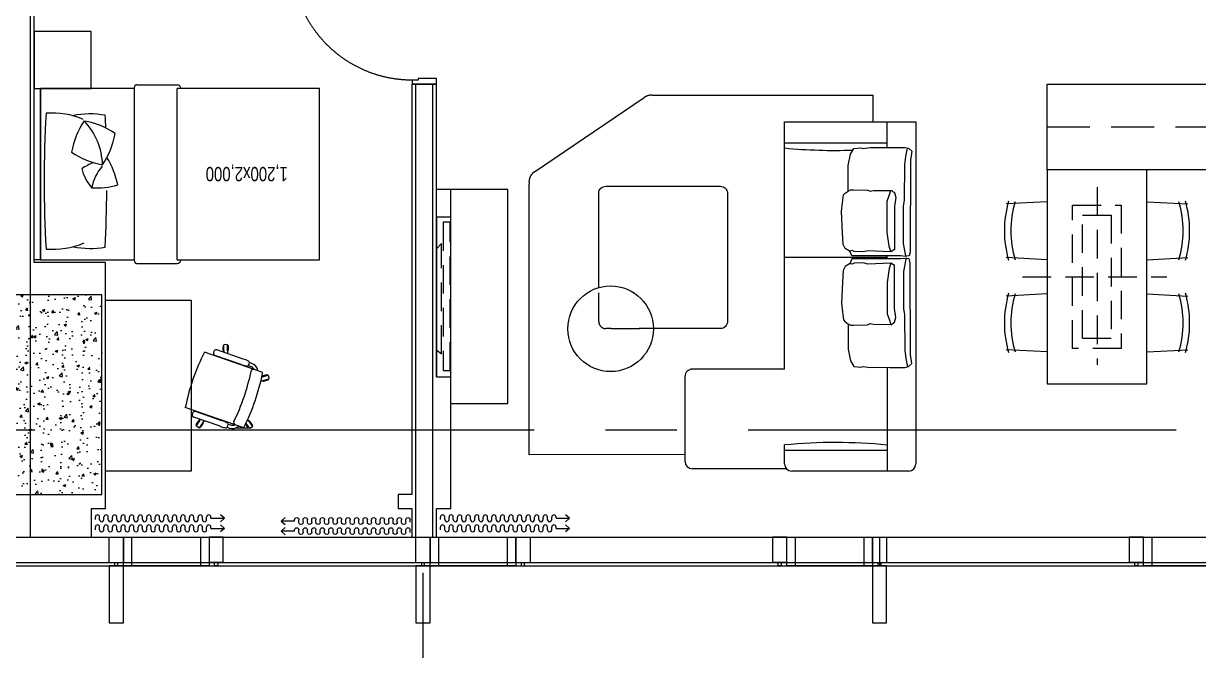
# Model space of a CAD drawing. Header units: millimetres. Extents: x 10000 to 302800, y 6800 to 229018.
# Drawn here: x 230628 to 238864, y 17534 to 21928 of the extents above; entities that cross this region are included whole.
import ezdxf
from ezdxf.enums import TextEntityAlignment as Align

# ---------------------------------------------------------------- set-up
doc = ezdxf.new("R2010")
doc.units = ezdxf.units.MM
doc.header["$LTSCALE"] = 400
doc.header["$MEASUREMENT"] = 0
for name, pattern in [('X-GRID_5~ROOF$0$CENTER2', [1.125, 0.75, -0.125, 0.125, -0.125]), ('X-ROOM TYPE-SR-2bay corner$0$4402_Xref_Grd Flr Pln$0$HIDDEN', [0.375, 0.25, -0.125]), ('X-ROOM TYPE-SR-2bay corner$0$CONTINOUS', [0]), ('X-ROOM TYPE-SR-2bay corner$0$DASHDOT', [1, 0.5, -0.25, 0, -0.25]), ('X-ROOM TYPE-SR-2bay corner$0$HIDDEN', [0.375, 0.25, -0.125]), ('X-ROOM TYPE-SR-2bay corner$0$X-ROOM TYPE-SR-1.3+1.7Bay$0$X-ROOM TYPE-SR-1.3+1.7Bay$0$HIDDEN2', [4.7625, 3.175, -1.5875]), ('X-ROOM TYPE-SR-2bay corner$0$X-ROOM TYPE-SR-2bay_1$0$PHANTOM2', [1.25, 0.625, -0.125, 0.125, -0.125, 0.125, -0.125])]:
    doc.linetypes.add(name, pattern=pattern)
doc.layers.get('0').update_dxf_attribs({"linetype": 'CONTINUOUS'})
for name, color, linetype in [('A-TXT1', 3, 'CONTINUOUS'), ('X-COL-9F$0$A-COL', 2, 'CONTINUOUS'), ('X-COL-9F$0$A-HAT', 252, 'CONTINUOUS'), ('X-EXT_9F$0$A-ELES', 252, 'CONTINUOUS'), ('X-EXT_9F$0$A-WIN', 6, 'CONTINUOUS'), ('X-frame Hotel 9~19F$0$A-251', 251, 'CONTINUOUS'), ('X-frame Hotel 9~19F$0$A-WINF', 4, 'CONTINUOUS'), ('X-GRID_5~ROOF$0$A-CEN1', 1, 'X-GRID_5~ROOF$0$CENTER2'), ('X-ROOM TYPE-SR-2bay corner$0$.WA_Built-in_Lower', 252, 'CONTINUOUS'), ('X-ROOM TYPE-SR-2bay corner$0$.WA_Curtain', 252, 'CONTINUOUS'), ('X-ROOM TYPE-SR-2bay corner$0$.WA_Door Swing', 252, 'CONTINUOUS'), ('X-ROOM TYPE-SR-2bay corner$0$.WA_FP_Furn', 252, 'X-ROOM TYPE-SR-2bay corner$0$CONTINOUS'), ('X-ROOM TYPE-SR-2bay corner$0$.WA_Furn', 252, 'CONTINUOUS'), ('X-ROOM TYPE-SR-2bay corner$0$.WA_Furn hidden', 252, 'CONTINUOUS'), ('X-ROOM TYPE-SR-2bay corner$0$.WA_Light', 252, 'CONTINUOUS'), ('X-ROOM TYPE-SR-2bay corner$0$.WA_Wall-Fin', 252, 'CONTINUOUS'), ('X-ROOM TYPE-SR-2bay corner$0$.WA_Wall-Finish', 252, 'CONTINUOUS'), ('X-ROOM TYPE-SR-2bay corner$0$A-WALD', 7, 'CONTINUOUS'), ('X-ROOM TYPE-SR-2bay corner$0$X-ROOM TYPE-SR-2bay_1$0$__Door-bomba', 252, 'CONTINUOUS')]:
    doc.layers.add(name, color=color, linetype=linetype)
doc.styles.add('X-ROOM TYPE-SR-2bay corner$0$Hrtext', font='', dxfattribs={"width": 0.8})
doc.styles.get('X-ROOM TYPE-SR-2bay corner$0$Hrtext').set_extended_font_data('Dotum')

# ---------------------------------------------------------------- blocks, each defined once
blk = doc.blocks.new('X-COL-9F$0$1200X1400_9~20F_C4')
at = {"layer": 'X-COL-9F$0$A-HAT'}
h = blk.add_hatch(dxfattribs=at)
h.set_pattern_fill('AR-CONC', color=256)
h.set_pattern_definition([(50, (-184198.82, -37021.2), (182.18467, -15.93909), [19.05, -209.55]), (355, (-184198.82, -37021.2), (-35.24283, 191.05664), [15.24, -167.64]), (100.451, (-184183.63, -37022.53), (146.9425, 175.11669), [16.19, -178.09]), (46.1842, (-184198.82, -36970.4), (271.07904, -42.04233), [28.575, -314.325]), (96.6356, (-184176.23, -36973.9), (237.40423, 247.42556), [24.285, -267.135]), (351.184, (-184198.82, -36970.4), (237.4046, 247.4251), [22.86, -251.46]), (21, (-184173.42, -36983.1), (151.61488, -102.26552), [19.05, -209.55]), (326, (-184173.42, -36983.1), (61.80203, 184.18797), [15.24, -167.64]), (71.4514, (-184160.78, -36991.63), (213.41649, 81.92286), [16.19, -178.09]), (37.5, (-184198.817, -37021.206), (3.088603, 84.555039), [0, -165.608, 0, -170.18, 0, -168.275]), (7.5, (-184198.82, -37021.21), (66.819663, 100.180575), [0, -97.028, 0, -161.798, 0, -64.135]), (327.5, (-184255.46, -37021.206), (135.590595, -5.728744), [0, -63.5, 0, -198.12, 0, -262.89]), (317.5, (-184280.86, -37021.21), (148.12918, 25.42649), [0, -82.55, 0, -131.572, 0, -186.69])])
h.paths.add_polyline_path([(600, 1400), (-600, 1400), (-600, 0), (600, 0)])
at = {"layer": 'X-COL-9F$0$A-COL'}
blk.add_lwpolyline([(-600, 0), (600, 0), (600, 1400), (-600, 1400)], close=True, dxfattribs=at)
blk = doc.blocks.new('X-COL-9F')
at = {"layer": 'X-COL-9F$0$A-COL'}
blk.add_blockref('X-COL-9F$0$1200X1400_9~20F_C4', (225798.8, 37021.2), dxfattribs=at)
blk = doc.blocks.new('X-frame Hotel 9~19F$0$frame_hotel(24Tglass)')
at = {"layer": 'X-frame Hotel 9~19F$0$A-WINF'}
for p, q in [((-50, 250), (50, 250)), ((-50, 74), (-50, 250)), ((50, 250), (50, 74)), ((-50, 74), (50, 74)), ((-11.5, 74), (-11.5, 50)), ((-11.5, 50), (11.5, 50)), ((11.5, 50), (11.5, 74))]:
    blk.add_line(p, q, dxfattribs=at)
blk = doc.blocks.new('X-frame Hotel 9~19F$0$operable window')
for p, q in [((600, 200), (0, 200)), ((0, 200), (0, 0)), ((60, 200), (60, 0)), ((540, 0), (540, 200)), ((600, 0), (600, 200)), ((0, 0), (600, 0))]:
    blk.add_line(p, q)
blk = doc.blocks.new('X-frame Hotel 9~19F')
at = {"layer": 'X-frame Hotel 9~19F$0$A-251'}
for p, q in [((231848.8, 36721.2), (231848.8, 36521.2)), ((228648.8, 36471.2), (228648.8, 34724.5))]:
    blk.add_line(p, q, dxfattribs=at)
at = {"layer": 'X-frame Hotel 9~19F$0$A-WINF'}
for points in [[(226548.8, 36521.2), (226448.8, 36521.2), (226448.8, 36121.2), (226548.8, 36121.2)], [(228698.8, 36521.2), (228598.8, 36521.2), (228598.8, 36121.2), (228698.8, 36121.2)]]:
    blk.add_lwpolyline(points, close=True, dxfattribs=at)
at = {"layer": 'X-frame Hotel 9~19F$0$A-WINF', "color": 31, "true_color": 0xfecc66}
blk.add_lwpolyline([(231898.8, 36521.2), (231798.8, 36521.2), (231798.8, 36121.2), (231898.8, 36121.2)], close=True, dxfattribs=at)
for p in [(226498.8, 36471.2), (228648.8, 36471.2), (229348.9, 36471.2), (231848.8, 36471.2)]:
    blk.add_blockref('X-frame Hotel 9~19F$0$frame_hotel(24Tglass)', p)
at = {"xscale": -1}
for p in [(227198.9, 36471.2), (231148.8, 36471.2), (233648.8, 36471.2)]:
    blk.add_blockref('X-frame Hotel 9~19F$0$frame_hotel(24Tglass)', p, dxfattribs=at)
at = {"layer": 'X-frame Hotel 9~19F$0$A-WINF', "xscale": -1, "rotation": 180}
for p in [(226548.9, 36721.2), (228698.9, 36721.2), (231198.8, 36721.2), (233698.8, 36721.2)]:
    blk.add_blockref('X-frame Hotel 9~19F$0$operable window', p, dxfattribs=at)
blk = doc.blocks.new('X-EXT_9F')
at = {"layer": 'X-EXT_9F$0$A-ELES', "ltscale": 10}
blk.add_lwpolyline([(175648.8, 36721.2), (234348.8, 36721.2, 0.414214), (236148.8, 38521.2), (236148.8, 66021.2, 0.414214), (234348.8, 67821.2), (175648.8, 67821.2, 0.414214), (173848.8, 66021.2), (173848.8, 38521.2, 0.414214)], format="xyb", close=True, dxfattribs=at)
at = {"layer": 'X-EXT_9F$0$A-WIN', "ltscale": 10}
for points in [[(175648.8, 36521.2), (234348.8, 36521.2, 0.414214), (236348.8, 38521.2), (236348.8, 66021.2, 0.414214), (234348.8, 68021.2), (175648.8, 68021.2, 0.414214), (173648.8, 66021.2), (173648.8, 38521.2, 0.414214)], [(175648.8, 36545.2), (234348.8, 36545.2, 0.414214), (236324.8, 38521.2), (236324.8, 66021.2, 0.414214), (234348.8, 67997.2), (175648.8, 67997.2, 0.414214), (173672.8, 66021.2), (173672.8, 38521.2, 0.414214)]]:
    blk.add_lwpolyline(points, format="xyb", close=True, dxfattribs=at)
blk.add_blockref('X-frame Hotel 9~19F', (0, 0))
blk = doc.blocks.new('X-GRID_5~ROOF')
at = {"layer": 'X-GRID_5~ROOF$0$A-CEN1', "ltscale": 10}
blk.add_lwpolyline([(251927.3, 37471.2), (158516.9, 37471.2)], dxfattribs=at)
blk = doc.blocks.new('X-ROOM TYPE-SR-2bay corner$0$窗帘')
for p, q in [((530.1, 61.9), (501.5, 86.5)), ((-375, 52.9), (-375, 70.9)), ((-375, -18), (-375, 0)), ((-345, 52.9), (-345, 70.9)), ((-345, -18), (-345, 0)), ((-315, 52.9), (-315, 70.9)), ((-315, -18), (-315, 0)), ((-285, 52.9), (-285, 70.9)), ((-285, -18), (-285, 0)), ((-255, 52.9), (-255, 70.9)), ((-255, -18), (-255, 0)), ((-225, 52.9), (-225, 70.9)), ((-225, -18), (-225, 0)), ((-195, 52.9), (-195, 70.9)), ((-195, -18), (-195, 0)), ((-165, 52.9), (-165, 70.9)), ((-165, -18), (-165, 0)), ((-135, 52.9), (-135, 70.9)), ((-135, -18), (-135, 0)), ((-105, 52.9), (-105, 70.9)), ((-105, -18), (-105, 0)), ((-75, 52.9), (-75, 70.9)), ((-75, -18), (-75, 0)), ((-45, 52.9), (-45, 70.9)), ((-45, -18), (-45, 0)), ((-15, 52.9), (-15, 70.9)), ((-15, -18), (-15, 0)), ((15, 52.9), (15, 70.9)), ((15, -18), (15, 0)), ((45, 52.9), (45, 70.9)), ((45, -18), (45, 0)), ((75, 52.9), (75, 70.9)), ((75, -18), (75, 0)), ((105, 52.9), (105, 70.9)), ((105, -18), (105, 0)), ((135, 52.9), (135, 70.9)), ((135, -18), (135, 0)), ((165, 52.9), (165, 70.9)), ((165, -18), (165, 0)), ((195, 52.9), (195, 70.9)), ((195, -18), (195, 0)), ((225, 52.9), (225, 70.9)), ((225, -18), (225, 0)), ((255, 52.9), (255, 70.9)), ((255, -18), (255, 0)), ((285, 52.9), (285, 70.9)), ((285, -18), (285, 0)), ((315, 52.9), (315, 70.9)), ((315, -18), (315, 0)), ((345, 52.9), (345, 70.9)), ((345, -18), (345, 0)), ((375, 52.9), (375, 70.9)), ((375, -18), (375, 0)), ((405, 52.9), (405, 70.9)), ((405, -18), (405, 0)), ((435, 61.9), (435, 70.9)), ((435, 61.9), (530.1, 61.9)), ((435, -9), (435, 0)), ((530.1, 61.9), (501.5, 37.2)), ((530.1, -9), (501.5, 15.7)), ((435, -9), (530.1, -9)), ((530.1, -9), (501.5, -33.7))]:
    blk.add_line(p, q)
for centre, start, end in [((-360, 70.9), 0, 180), ((-300, 70.9), 0, 180), ((-240, 70.9), 0, 180), ((-180, 70.9), 0, 180), ((-120, 70.9), 0, 180), ((-60, 70.9), 0, 180), ((0, 70.9), 0, 180), ((60, 70.9), 0, 180), ((120, 70.9), 0, 180), ((180, 70.9), 0, 180), ((240, 70.9), 0, 180), ((300, 70.9), 0, 180), ((360, 70.9), 0, 180), ((420, 70.9), 0, 180), ((-360, 0), 0, 180), ((-330, 52.9), 180, 0), ((-300, 0), 0, 180), ((-270, 52.9), 180, 0), ((-240, 0), 0, 180), ((-210, 52.9), 180, 0), ((-180, 0), 0, 180), ((-150, 52.9), 180, 0), ((-120, 0), 0, 180), ((-90, 52.9), 180, 0), ((-60, 0), 0, 180), ((-30, 52.9), 180, 0), ((0, 0), 0, 180), ((30, 52.9), 180, 0), ((60, 0), 0, 180), ((90, 52.9), 180, 0), ((120, 0), 0, 180), ((150, 52.9), 180, 0), ((180, 0), 0, 180), ((210, 52.9), 180, 0), ((240, 0), 0, 180), ((270, 52.9), 180, 0), ((300, 0), 0, 180), ((330, 52.9), 180, 0), ((360, 0), 0, 180), ((390, 52.9), 180, 0), ((420, 0), 0, 180), ((-330, -18), 180, 0), ((-270, -18), 180, 0), ((-210, -18), 180, 0), ((-150, -18), 180, 0), ((-90, -18), 180, 0), ((-30, -18), 180, 0), ((30, -18), 180, 0), ((90, -18), 180, 0), ((150, -18), 180, 0), ((210, -18), 180, 0), ((270, -18), 180, 0), ((330, -18), 180, 0), ((390, -18), 180, 0)]:
    blk.add_arc(centre, 15, start, end)
blk = doc.blocks.new('X-ROOM TYPE-SR-2bay corner$0$A$C77B47CFB')
at = {"layer": 'X-ROOM TYPE-SR-2bay corner$0$.WA_Furn'}
for p, q in [((50, 0, 0), (50, 920, 0)), ((50, 920, 0), (2447.1, 920, 0)), ((2497.1, 870, 0), (2497.1, 50, 0)), ((230, 720, 0), (50, 720, 0)), ((1010.5, 720, 0), (989.5, 720, 0)), ((1000, 720, 0), (1000, 0, 0)), ((1770, 720, 0), (2497.1, 720, 0)), ((2480.5, 12.7, 0), (2480.5, -647.7, 0)), ((1782.9, 0, 0), (50, 0, 0)), ((1782.9, 0, 0), (1782.9, -647.7, 0)), ((2447.1, 0, 0), (2313.8, 0, 0)), ((2430.5, -697.7, 0), (1832.9, -697.7, 0))]:
    blk.add_line(p, q, dxfattribs=at)
at = {"layer": 'X-ROOM TYPE-SR-2bay corner$0$.WA_Furn', "elevation": 0}
for points in [[(534.3, 446.9), (356.5, 446.9), (276.1, 462), (236.4, 485.6), (231.6, 534.8), (236.4, 549.9), (229.8, 600), (230.7, 666.2), (229.8, 738), (229.8, 792.9), (229.8, 842), (235.4, 869.4), (235.4, 869.4), (256.2, 891.2), (319.6, 882.7), (578.8, 882.7), (698.1, 880.8), (785.1, 880.8), (893.9, 880.8), (931.8, 880.8), (963, 880.8), (989.5, 872.3), (991.3, 857.9), (993.3, 848.6), (989.5, 813.7), (989.5, 470.7), (955.1, 457)], [(988.1, 850.3), (901.5, 833.5), (718.9, 834.5), (641.3, 834.5), (598.7, 841.1), (349.9, 843.9), (292.2, 850.5), (234, 862.6)], [(1465.7, 446.9), (1643.5, 446.9), (1723.9, 462), (1763.6, 485.6), (1768.4, 534.8), (1763.6, 549.9), (1770.3, 600), (1769.3, 666.2), (1770.3, 738), (1770.3, 792.9), (1770.3, 842), (1764.6, 869.4), (1764.6, 869.4), (1743.8, 891.2), (1680.4, 882.7), (1421.2, 882.7), (1301.9, 880.8), (1214.9, 880.8), (1106.1, 880.8), (1068.2, 880.8), (1037, 880.8), (1010.5, 872.3), (1008.7, 857.9), (1006.7, 848.6), (1010.5, 813.7), (1010.5, 470.7), (1044.9, 457)], [(1011.9, 850.3), (1098.5, 833.5), (1281.1, 834.5), (1358.7, 834.5), (1401.3, 841.1), (1650.1, 843.9), (1707.8, 850.5), (1766, 862.6)], [(960.3, 745.5), (922, 732), (825, 720), (605.6, 720), (566.5, 734.2), (530.5, 745.8), (530.4, 752.8)], [(1039.7, 745.5), (1078, 732), (1175, 720), (1394.4, 720), (1433.5, 734.2), (1469.5, 745.8), (1469.6, 752.8)], [(197.1, 0), (197.1, 720)], [(2350.1, 0), (2350.1, 720)]]:
    blk.add_lwpolyline(points, dxfattribs=at)
for points in [[(960.3, 745.5), (953.8, 582.7), (953.8, 582.7), (961.2, 554.2), (959.3, 488), (952, 474.2), (955.7, 454), (937.2, 424.6), (908.7, 411.7), (826.8, 407.1), (678.6, 398.8), (617.9, 405.2), (562.6, 413.5), (548.8, 425.5), (535, 445.7), (525.8, 461.3), (525.8, 482.5), (527.7, 580.9), (536.9, 599.3), (532.3, 622.3), (530.4, 752.8), (539.4, 761.1), (545.9, 770.2), (579.2, 780.4), (640.9, 771.2), (709, 771.2), (793.7, 771.2), (849.8, 771.2), (943.7, 771.2), (943.7, 771.2)], [(1039.7, 745.5), (1046.2, 582.7), (1046.2, 582.7), (1038.8, 554.2), (1040.7, 488), (1048, 474.2), (1044.3, 454), (1062.8, 424.6), (1091.3, 411.7), (1173.2, 407.1), (1321.4, 398.8), (1382.1, 405.2), (1437.4, 413.5), (1451.2, 425.5), (1465, 445.7), (1474.2, 461.3), (1474.2, 482.5), (1472.3, 580.9), (1463.1, 599.3), (1467.7, 622.3), (1469.6, 752.8), (1460.6, 761.1), (1454.1, 770.2), (1420.8, 780.4), (1359.1, 771.2), (1291, 771.2), (1206.3, 771.2), (1150.2, 771.2), (1056.3, 771.2), (1056.3, 771.2)]]:
    blk.add_lwpolyline(points, close=True, dxfattribs=at)
at = {"layer": 'X-ROOM TYPE-SR-2bay corner$0$.WA_Furn'}
for centre, radius, start, end in [((2447.1, 870, 0), 50, 0, 90), ((6032, 354.6, 0), 3735.1, 174.38629, 185.44829), ((-3484.9, 354.6, 0), 3735.1, 354.55171, 1.9026), ((2447.1, 50, 0), 50, 270, 0), ((1832.9, -647.7, 0), 50, 180, 270), ((2430.5, -647.7, 0), 50, 270, 0)]:
    blk.add_arc(centre, radius, start, end, dxfattribs=at)
blk = doc.blocks.new('X-ROOM TYPE-SR-2bay corner$0$DOOR-900')
at = {"linetype": 'X-ROOM TYPE-SR-2bay corner$0$X-ROOM TYPE-SR-2bay_1$0$PHANTOM2', "ltscale": 200}
blk.add_arc((-28, -85), 844, 180, 270, dxfattribs=at)
at = {"layer": 'X-ROOM TYPE-SR-2bay corner$0$X-ROOM TYPE-SR-2bay_1$0$__Door-bomba'}
for points in [[(-900, 85), (-860, 85), (-860, -45), (-872, -45), (-872, -85), (-900, -85)], [(0, 85), (-40, 85), (-40, -45), (-28, -45), (-28, -85), (0, -85)], [(-28, -85), (-28, -929), (-68, -929), (-68, -85)]]:
    blk.add_lwpolyline(points, close=True, dxfattribs=at)
blk = doc.blocks.new('X-ROOM TYPE-SR-2bay corner')
at = {"linetype": 'X-ROOM TYPE-SR-2bay corner$0$X-ROOM TYPE-SR-1.3+1.7Bay$0$X-ROOM TYPE-SR-1.3+1.7Bay$0$HIDDEN2', "ltscale": 0.2}
blk.add_arc((183354.7, 65885.2), 16.6, 0, 90, dxfattribs=at)
at = {"layer": 'X-ROOM TYPE-SR-2bay corner$0$.WA_Built-in_Lower', "linetype": 'X-ROOM TYPE-SR-2bay corner$0$HIDDEN', "ltscale": 3}
blk.add_line((176974.4, 64946.2), (174298.8, 64946.2), dxfattribs=at)
at = {"layer": 'X-ROOM TYPE-SR-2bay corner$0$.WA_Built-in_Lower'}
blk.add_lwpolyline([(173948.8, 63036.1), (173948.8, 65246.2), (176974.4, 65246.2), (176974.4, 64646.2), (174548.8, 64646.2), (174548.8, 63636.1)], dxfattribs=at)
at = {"layer": 'X-ROOM TYPE-SR-2bay corner$0$.WA_FP_Furn', "ltscale": 0.2}
for p, q in [((182567.1, 67011.5), (182543.8, 67044.8)), ((182545.3, 67042.7), (182544, 67041.8)), ((182544.2, 67047.2), (182562.5, 67059.9)), ((182588.1, 67026.2), (182564.8, 67059.5)), ((182657.6, 67053.1), (182576.7, 67053.1)), ((182612.5, 67051.6), (183015.1, 66912.8)), ((182722.1, 67050.2), (182706.3, 67055.7)), ((182771.5, 67043.1), (182955.8, 66979.6)), ((182893.9, 67020.8), (182918.4, 67053.3)), ((182916.8, 67051.2), (182915.9, 67051.9)), ((182920.8, 67053.6), (182938.5, 67040.2)), ((182566.8, 67012.1), (182577.6, 66995.5)), ((182569.7, 67007.6), (182569.1, 67007.2)), ((182587.8, 67026.8), (182590.4, 67023.3)), ((182714.8, 67028.7), (182698.9, 67034.2)), ((182758.1, 67004.3), (182942.4, 66940.8)), ((182894.3, 67021.3), (182881.4, 67005.2)), ((182891, 67017.2), (182890.4, 67017.6)), ((182914.8, 67005.9), (182907.9, 66996.1)), ((182912.3, 67001.1), (182911.7, 67001.5)), ((182914.4, 67005.4), (182938.9, 67037.8)), ((182937.3, 67035.8), (182938.2, 67035.1)), ((182467.5, 66722.4), (182428.6, 66710.5)), ((182466.8, 66722.2), (182485.8, 66728.6)), ((182471.7, 66724.6), (182471.9, 66723.9)), ((182434, 66687.1), (182427.5, 66708.4)), ((182474.9, 66697.8), (182436.1, 66686)), ((182438.6, 66686.7), (182439, 66685.2)), ((182474.3, 66697.7), (182478.9, 66698.9)), ((182478.9, 66663.1), (182880.9, 66524.5)), ((182479.5, 66699.1), (182479.7, 66698.4)), ((182565.7, 66596.8), (182550, 66602.2)), ((182573.3, 66618.2), (182557.4, 66623.7)), ((182609.1, 66571.9), (182793.4, 66508.4)), ((182622.4, 66610.7), (182806.7, 66547.2)), ((176274.4, 66522.8), (175987.3, 66507.3)), ((176974.4, 66522.8), (177261.4, 66507.3)), ((182718.5, 66476), (182717.3, 66476)), ((182719.1, 66518.7), (182718.4, 66518.7)), ((182719.2, 66514), (182718.5, 66473.4)), ((182719.2, 66513.4), (182718.9, 66534.1)), ((182720.1, 66471.7), (182742.4, 66471.3)), ((182744.8, 66513.5), (182744.1, 66472.9)), ((182744.2, 66475.5), (182745.3, 66475.5)), ((182744.8, 66512.9), (182745.4, 66524.9)), ((182745.8, 66518.2), (182745.1, 66518.3)), ((176274.4, 66116.3), (175987.3, 66131.8)), ((176974.4, 66116.3), (177261.4, 66131.8)), ((183354.7, 65901.7), (183071.3, 65901.7)), ((176274.4, 65876), (175987.3, 65860.6)), ((176974.4, 65876), (177261.4, 65860.6)), ((183071.3, 65876.2), (182073.8, 65876.2)), ((182073.8, 65876.2), (182073.8, 64676.2)), ((183071.3, 65876.2), (183071.3, 64676.2)), ((183371.3, 65885.2), (183371.3, 64667.2)), ((176274.4, 65469.5), (175987.3, 65485)), ((176974.4, 65469.5), (177261.4, 65485)), ((182073.8, 64676.2), (183071.3, 64676.2)), ((183354.7, 64650.7), (183071.3, 64650.7))]:
    blk.add_line(p, q, dxfattribs=at)
at = {"layer": 'X-ROOM TYPE-SR-2bay corner$0$.WA_FP_Furn', "ltscale": 300}
blk.add_line((181153.8, 66696.6), (181153.8, 65576.6), dxfattribs=at)
at = {"layer": 'X-ROOM TYPE-SR-2bay corner$0$.WA_FP_Furn', "linetype": 'X-ROOM TYPE-SR-2bay corner$0$HIDDEN', "ltscale": 2}
for p, q in [((180030.3, 66359.1), (179733.6, 66359.1)), ((180116.7, 66309.1), (180116.7, 66071.7))]:
    blk.add_line(p, q, dxfattribs=at)
at = {"layer": 'X-ROOM TYPE-SR-2bay corner$0$.WA_FP_Furn', "linetype": 'X-ROOM TYPE-SR-2bay corner$0$DASHDOT', "ltscale": 300}
blk.add_line((178194.4, 64910.1), (178194.4, 64722.8), dxfattribs=at)
at = {"layer": 'X-ROOM TYPE-SR-2bay corner$0$.WA_FP_Furn', "ltscale": 0.2}
for points in [[(183573.9, 67358.7), (183573.9, 66158.7), (182973.9, 66158.7), (182973.9, 67358.7)], [(176274.4, 65246.2), (176974.4, 65246.2), (176974.4, 66746.2), (176274.4, 66746.2)], [(184031.3, 64676.2), (184031.3, 65876.2), (184073.8, 65876.2), (184073.8, 64676.2)], [(183673.8, 64676.2), (183673.8, 64276.2), (184073.8, 64276.2), (184073.8, 64676.2)]]:
    blk.add_lwpolyline(points, close=True, dxfattribs=at)
at = {"layer": 'X-ROOM TYPE-SR-2bay corner$0$.WA_FP_Furn', "linetype": 'X-ROOM TYPE-SR-2bay corner$0$DASHDOT', "ltscale": 300}
for points in [[(179512, 67241), (180604.4, 67243), (180604.4, 67243)], [(180604.4, 67243), (180604.4, 65347.8)]]:
    blk.add_lwpolyline(points, dxfattribs=at)
at = {"layer": 'X-ROOM TYPE-SR-2bay corner$0$.WA_FP_Furn', "ltscale": 300}
blk.add_lwpolyline([(181153.8, 66883.3), (180753.8, 66883.3), (180753.8, 65383.3), (181153.8, 65383.3)], dxfattribs=at)
at = {"layer": 'X-ROOM TYPE-SR-2bay corner$0$.WA_FP_Furn', "ltscale": 200}
blk.add_lwpolyline([(180116.7, 66071.7), (180116.7, 65411.1, -0.414214), (180066.7, 65361.1), (179264.4, 65361.1, -0.414214), (179214.4, 65411.1), (179214.4, 66309.1, -0.414214), (179264.4, 66359.1), (179833.6, 66359.1)], format="xyb", dxfattribs=at)
at = {"layer": 'X-ROOM TYPE-SR-2bay corner$0$.WA_FP_Furn', "linetype": 'X-ROOM TYPE-SR-2bay corner$0$HIDDEN', "ltscale": 2}
blk.add_lwpolyline([(180030.3, 66359.1), (180066.7, 66359.1, -0.414214), (180116.7, 66309.1)], format="xyb", dxfattribs=at)
at = {"layer": 'X-ROOM TYPE-SR-2bay corner$0$.WA_FP_Furn', "ltscale": 0.2}
blk.add_lwpolyline([(183371.3, 64676.2), (184029.1, 64676.2), (184029.1, 65876.2), (183371.3, 65876.2)], dxfattribs=at)
at = {"layer": 'X-ROOM TYPE-SR-2bay corner$0$.WA_FP_Furn', "linetype": 'X-ROOM TYPE-SR-2bay corner$0$DASHDOT', "ltscale": 300}
blk.add_lwpolyline([(180568.3, 65260.4), (179799.1, 64739.9, -0.149832), (179743.1, 64722.8), (178194.4, 64722.8)], format="xyb", dxfattribs=at)
at = {"layer": 'X-ROOM TYPE-SR-2bay corner$0$.WA_FP_Furn', "ltscale": 0.2}
for centre, radius, start, end in [((183980.9, 66363.8), 1539, 153.63221, 168.41037), ((182546.8, 67038.5), 4.28, 124.97739, 207.47438), ((182545.2, 67045.8), 1.71, 124.97739, 214.97739), ((182478.3, 66970.8), 128.2, 26.68811, 42.48041), ((182609.7, 67043.5), 8.55, 70.97739, 153.63221), ((182685.1, 66994), 65.2, 70.97739, 132.8241), ((182743.6, 67031), 28.9, 124.36617, 197.58861), ((182727.3, 67053.8), 1.05, 83.54329, 90.16293), ((182716, 66954.1), 101.4, 76.25249, 83.54329), ((182680.1, 66807.1), 252.8, 73.16754, 76.25249), ((182608.1, 66569.1), 501.4, 70.97739, 73.16754), ((183001.7, 66961.6), 128.2, 135.47438, 151.33111), ((182913.3, 67048.5), 4.28, 52.97739, 135.47438), ((182919.8, 67052.2), 1.71, 53.50428, 143.50428), ((182656.8, 67095.7), 128.2, 207.47438, 223.33111), ((184058.4, 66337.1), 1539, 154.07116, 167.96989), ((182566.6, 67010.7), 4.28, 223.33111, 304.97739), ((182658.9, 67017.5), 17.1, 334.07116, 70.97739), ((182685.1, 66994), 42.5, 70.97739, 114.56159), ((182716.7, 67023.1), 1.05, 231.79186, 238.4115), ((182769.3, 67108.6), 101.4, 238.4115, 245.7023), ((182831.6, 67246.5), 252.8, 245.7023, 248.78725), ((182921.6, 67478.3), 501.4, 248.78725, 250.97739), ((182892.9, 67021), 4.28, 151.33111, 232.97739), ((182914.9, 67004.5), 4.28, 232.97739, 314.62368), ((182827.8, 67092.7), 128.2, 314.62368, 330.48041), ((182935.7, 67031.7), 4.28, 330.48041, 52.97739), ((182937.5, 67038.9), 1.71, 322.97739, 52.97739), ((182951.1, 66966), 14.3, 44.54743, 70.97739), ((182948.7, 66963.7), 17.7, 20.78297, 44.54743), ((182945.9, 66962.6), 20.7, 0.02094, 20.78297), ((182942.1, 66962.6), 24.6, 340.97739, 0.02094), ((181506.5, 67216.9), 1539, 333.26485, 348.60257), ((182947.1, 66954.3), 14.3, 250.97739, 277.40736), ((182946.7, 66957.6), 17.7, 277.40736, 301.17182), ((182945.1, 66960.2), 20.7, 301.17182, 321.93385), ((182942.1, 66962.6), 24.6, 321.93385, 340.97739), ((182434.8, 66713.6), 4.28, 114.48041, 196.97739), ((182486.2, 66600.8), 128.2, 98.62368, 114.48041), ((182467.6, 66723.4), 4.28, 16.97739, 98.62368), ((182435.6, 66687.6), 1.71, 196.97739, 286.97739), ((182443, 66686.9), 4.28, 196.97739, 279.47438), ((182422.6, 66809.2), 128.2, 279.47438, 295.33111), ((182481.7, 66671.2), 8.55, 168.41037, 250.97739), ((182475.6, 66697.1), 4.28, 295.33111, 16.97739), ((182571.3, 66663.9), 65.2, 189.13068, 250.97739), ((182536.4, 66661.4), 17.1, 250.97739, 347.96989), ((182571.3, 66663.9), 42.5, 207.39319, 250.97739), ((182594.6, 66598.6), 28.9, 124.36617, 197.58861), ((182567.7, 66590.7), 1.05, 231.79186, 238.4115), ((182620.2, 66676.2), 101.4, 238.4115, 245.7023), ((182578.3, 66621.4), 1.05, 83.54329, 90.16293), ((182567, 66521.7), 101.4, 76.25249, 83.54329), ((182682.5, 66814.2), 252.8, 245.7023, 248.78725), ((182531, 66374.7), 252.8, 73.16754, 76.25249), ((182772.5, 67046), 501.4, 248.78725, 250.97739), ((182459, 66136.7), 501.4, 70.97739, 73.16754), ((182802.1, 66533.6), 14.3, 44.54743, 70.97739), ((176725.6, 66319.5), 750.5, 163.92943, 196.07057), ((176725.5, 66319.5), 704.7, 163.24662, 196.75338), ((176523.2, 66319.5), 704.7, 343.24662, 16.75338), ((176523.1, 66319.5), 750.5, 343.92943, 16.07057), ((182840.6, 66494.3), 128.2, 170.62368, 186.48041), ((182717.4, 66480.3), 4.28, 186.48041, 268.97739), ((182718.3, 66514.5), 4.28, 88.97739, 170.62368), ((182720.2, 66473.3), 1.71, 178.45051, 268.45051), ((182742.4, 66473), 1.71, 268.97739, 358.97739), ((182745.4, 66479.8), 4.28, 268.97739, 351.47438), ((182745.7, 66514), 4.28, 7.33111, 88.97739), ((182622.8, 66498.2), 128.2, 351.47438, 7.33111), ((182798, 66521.9), 14.3, 250.97739, 277.40736), ((182797.6, 66525.3), 17.7, 277.40736, 301.17182), ((182796, 66527.8), 20.7, 301.17182, 321.93385), ((182799.7, 66531.3), 17.7, 20.78297, 44.54743), ((182793, 66530.2), 24.6, 321.93385, 340.97739), ((182796.8, 66530.2), 20.7, 0.02094, 20.78297), ((182793, 66530.2), 24.6, 340.97739, 0.02094), ((183070.2, 65878.4), 23.4, 87.32526, 185.29964), ((176725.6, 65672.8), 750.5, 163.92943, 196.07057), ((176725.5, 65672.8), 704.7, 163.24662, 196.75338), ((176523.2, 65672.8), 704.7, 343.24662, 16.75338), ((176523.1, 65672.8), 750.5, 343.92943, 16.07057), ((197328, 65217.5), 13763.9, 177.62701, 179.2789), ((183681.8, 65220.2), 577, 78.24542, 100.57087), ((183944.6, 65240.5), 563.1, 85.25774, 113.0661), ((175055.7, 65326), 8948.1, 356.95243, 3.04757), ((183629.1, 64900.5), 473.1, 84.8967, 107.23467), ((184023.4, 65450.3), 543.4, 190.39347, 212.33026), ((183332.1, 65443.2), 346.6, 319.87529, 348.08431), ((183428.4, 65159.4), 322.4, 14.01653, 41.15905), ((183463, 65694.4), 535, 291.36382, 301.339), ((184064.1, 64893.4), 566.4, 145.88611, 169.94392), ((184055.7, 65223.3), 460.6, 181.5211, 223.83035), ((183498.6, 64661.5), 557.9, 55.80513, 80.0249), ((183254.5, 65221.9), 566.4, 325.88611, 349.94392), ((183820, 65453.8), 557.9, 235.80513, 260.0249), ((190467, 65268), 6902.9, 182.60426, 183.35146), ((183683.5, 65455.2), 600.5, 259.67408, 281.6159), ((183945.3, 65386.4), 538.1, 246.43091, 274.8797), ((183070.2, 64674), 23.4, 174.70036, 272.67474), ((183354.7, 64667.2), 16.6, 270, 0.00287)]:
    blk.add_arc(centre, radius, start, end, dxfattribs=at)
at = {"layer": 'X-ROOM TYPE-SR-2bay corner$0$.WA_FP_Furn', "linetype": 'X-ROOM TYPE-SR-2bay corner$0$DASHDOT', "ltscale": 300}
blk.add_arc((180517.9, 65332.3), 87.9, 304.99487, 10.12733, dxfattribs=at)
at = {"layer": 'X-ROOM TYPE-SR-2bay corner$0$.WA_Furn'}
blk.add_circle((180033.6, 66359.9), 300, dxfattribs=at)
at = {"layer": 'X-ROOM TYPE-SR-2bay corner$0$.WA_Furn hidden', "linetype": 'X-ROOM TYPE-SR-2bay corner$0$HIDDEN', "ltscale": 2}
for points in [[(181157.9, 65614.1), (181208.2, 65614.1), (181208.2, 66653.3), (181157.9, 66653.3)], [(181218.2, 65762.6), (181253.8, 65799.3), (181253.8, 66507.3), (181218.2, 66535.8)]]:
    blk.add_lwpolyline(points, close=True, dxfattribs=at)
at = {"layer": 'X-ROOM TYPE-SR-2bay corner$0$.WA_Light', "linetype": 'X-ROOM TYPE-SR-2bay corner$0$4402_Xref_Grd Flr Pln$0$HIDDEN', "ltscale": 2}
for p, q in [((176624.4, 65367.7), (176624.4, 66611.7)), ((177145.9, 65996.2), (176136.1, 65996.2))]:
    blk.add_line(p, q, dxfattribs=at)
for points in [[(176454.6, 66499.1), (176796.3, 66499.1), (176796.3, 65493.2), (176454.6, 65493.2)], [(176524.6, 66429.1), (176726.3, 66429.1), (176726.3, 65563.2), (176524.6, 65563.2)]]:
    blk.add_lwpolyline(points, close=True, dxfattribs=at)
at = {"layer": 'X-ROOM TYPE-SR-2bay corner$0$.WA_Wall-Fin'}
for p, q in [((181253.8, 66696.6), (181153.8, 66696.6)), ((181253.8, 66696.6), (181253.8, 65576.6)), ((181253.8, 65576.6), (181153.8, 65576.6)), ((181153.8, 65576.6), (181153.8, 65383.3)), ((181153.8, 65383.3), (181253.8, 65383.3))]:
    blk.add_line(p, q, dxfattribs=at)
at = {"layer": 'X-ROOM TYPE-SR-2bay corner$0$.WA_Wall-Finish', "ltscale": 2}
for p, q in [((181253.8, 67821.2), (181253.8, 67621.2)), ((181423.8, 67821.2), (181423.8, 67621.2)), ((181423.8, 67521.2), (181423.8, 64646.2)), ((181253.8, 65651.2), (181253.8, 64646.2))]:
    blk.add_line(p, q, dxfattribs=at)
at = {"layer": 'X-ROOM TYPE-SR-2bay corner$0$.WA_Wall-Finish'}
for p, q in [((183673.9, 67621.2), (183673.9, 67821.2)), ((181153.8, 67621.2), (181253.8, 67621.2)), ((181153.8, 67621.2), (181153.8, 66696.6)), ((181423.8, 67621.2), (181523.8, 67621.2)), ((181523.8, 67521.2), (181523.8, 67621.2)), ((183573.9, 67621.2), (183673.9, 67621.2)), ((181423.8, 67521.2), (181523.8, 67521.2)), ((181253.8, 64646.2), (181423.8, 64646.2))]:
    blk.add_line(p, q, dxfattribs=at)
at = {"layer": 'X-ROOM TYPE-SR-2bay corner$0$.WA_Wall-Finish', "ltscale": 2}
blk.add_lwpolyline([(183573.9, 67621.2), (183573.9, 65896.2), (184073.8, 65896.2), (184073.8, 63746.2)], dxfattribs=at)
at = {"layer": 'X-ROOM TYPE-SR-2bay corner$0$.WA_Wall-Finish'}
blk.add_lwpolyline([(181253.8, 65576.6), (181253.8, 66696.6)], dxfattribs=at)
at = {"layer": 'X-ROOM TYPE-SR-2bay corner$0$A-WALD'}
for p, q in [((181278.8, 67821.2), (181278.8, 64646.2)), ((181398.8, 67821.2), (181398.8, 64646.2)), ((184098.8, 67821.2), (184098.8, 58871.2)), ((181278.8, 64646.2), (181398.8, 64646.2))]:
    blk.add_line(p, q, dxfattribs=at)
at = {"layer": 'X-ROOM TYPE-SR-2bay corner$0$.WA_Curtain', "rotation": 180.0000024579342}
for p in [(180851.4, 67750), (180851.4, 67750), (183270.2, 67750)]:
    blk.add_blockref('X-ROOM TYPE-SR-2bay corner$0$窗帘', p, dxfattribs=at)
at = {"layer": 'X-ROOM TYPE-SR-2bay corner$0$.WA_Curtain', "xscale": -1, "rotation": 179.9999974386793}
blk.add_blockref('X-ROOM TYPE-SR-2bay corner$0$窗帘', (181813.9, 67769.1), dxfattribs=at)
at = {"layer": 'X-ROOM TYPE-SR-2bay corner$0$.WA_Door Swing', "xscale": -1, "rotation": 90}
blk.add_blockref('X-ROOM TYPE-SR-2bay corner$0$DOOR-900', (181338.8, 63746.2), dxfattribs=at)
at = {"layer": 'X-ROOM TYPE-SR-2bay corner$0$.WA_Furn', "ltscale": 100, "rotation": 90}
blk.add_blockref('X-ROOM TYPE-SR-2bay corner$0$A$C77B47CFB', (178814.4, 64860.1), dxfattribs=at)
at = {"layer": 'X-ROOM TYPE-SR-2bay corner$0$.WA_Built-in_Lower', "ltscale": 2, "style": 'X-ROOM TYPE-SR-2bay corner$0$Hrtext', "width": 0.8}
blk.add_text('1,200x2,000', height=100, dxfattribs=at).set_placement((182584, 65276.2), align=Align.MIDDLE_CENTER)
blk = doc.blocks.new('X-INT-HOTEL-9F~20F')
at = {"rotation": 180}
blk.add_blockref('X-ROOM TYPE-SR-2bay corner', (409997.6, 104542.4), dxfattribs=at)
blk = doc.blocks.new('X-BASE-9F')
for name in ['X-GRID_5~ROOF', 'X-EXT_9F', 'X-COL-9F']:
    blk.add_blockref(name, (0, 0))
blk.add_blockref('X-INT-HOTEL-9F~20F', (0, 0))

msp = doc.modelspace()

# ---------------------------------------------------------------- block references
at = {"layer": 'A-TXT1'}
msp.add_blockref('X-BASE-9F', (4779.3, -18393.7), dxfattribs=at)

doc.saveas('drawing.dxf')
